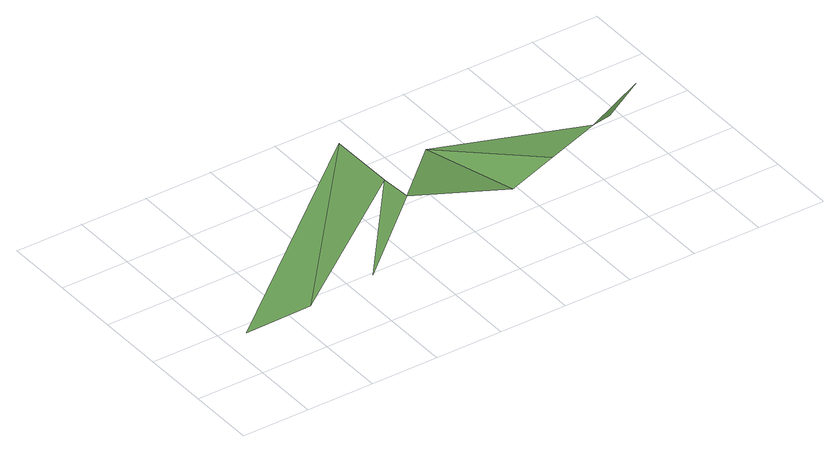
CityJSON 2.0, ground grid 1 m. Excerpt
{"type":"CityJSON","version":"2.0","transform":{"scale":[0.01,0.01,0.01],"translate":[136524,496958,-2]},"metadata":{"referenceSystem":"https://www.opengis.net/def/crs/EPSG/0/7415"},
"CityObjects":{
"plantcover1":{"type":"PlantCover","attributes":{"3df_class":"Forest","bgt_fysiekvoorkomen":"loofbos","bgt_status":"bestaand","identificatienamespace":"NL.IMGeo","begroeidterreindeeloptalud":"false","relatievehoogteligging":0,"aantal_punten":0},"geometry":[{"type":"MultiSurface","lod":"1","boundaries":[[[0,1,2]],[[0,2,3]],[[4,5,3]],[[6,5,7]],[[8,6,7]],[[9,6,8]],[[10,11,9]]]}]}
},
"vertices":[
[338,312,109],[20,64,86],[119,64,88],[338,212,110],[217,65,96],[338,162,114],[438,262,88],[477,126,89],[560,157,87],[650,194,80],[741,230,87],[688,212,69]
]}
